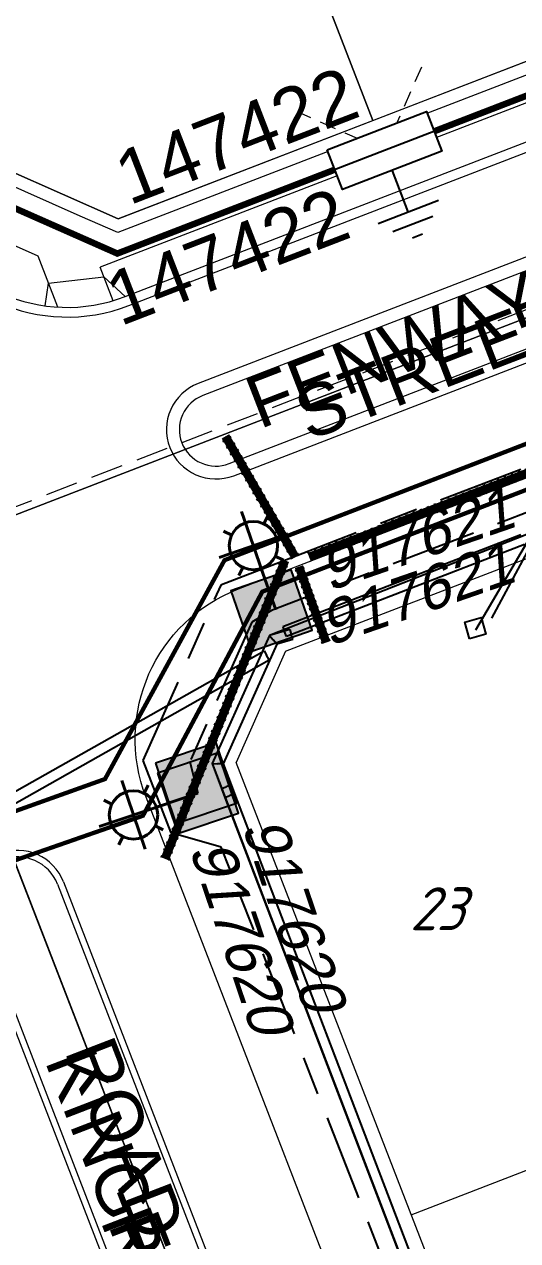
# Model space of a CAD drawing. Header units: metres. Extents: x 310412 to 311596, y 6269899 to 6270937.
# Drawn here: x 310709.8 to 310732.7, y 6270291.7 to 6270348.3 of the extents above; entities that cross this region are included whole.
import ezdxf
from ezdxf.enums import TextEntityAlignment as Align

# ---------------------------------------------------------------- set-up
doc = ezdxf.new("R2010")
doc.units = ezdxf.units.M
for name, pattern in [('Cable Exist UG', [8.2, 4, -1.2, 1.8, -1.2]), ('Dash', [5, 3, -2]), ('DASHED', [0.75, 0.5, -0.25]), ('DOT', [0.25, 0, -0.25]), ('IE Trench LV', [6.5, 5, -1.5])]:
    doc.linetypes.add(name, pattern=pattern)
doc.layers.get('0').update_dxf_attribs({"color": 6})
for name, color, linetype, lineweight, true_color in [('_User D-FOOTPATH', 7, 'Continuous', 0, 0x969696), ('_User D-LIP', 7, 'Continuous', 0, 0x969696), ('_User D-NKL', 7, 'Continuous', 0, 0x969696), ('_User E-KERB', 7, 'Continuous', 0, 0x969696), ('_User E-LIP', 7, 'Continuous', 0, 0x969696), ('_User E-LOT', 7, 'Continuous', 0, 0x969696), ('_User E-PIPE', 7, 'DOT', 0, 0x969696), ('_User E-PIPE-EDGE', 7, 'DOT', 0, 0x969696), ('_User Proposed Development Boundary', 7, 'DASHED', 0, 0x969696), ('_User Stormwater', 7, 'Continuous', 0, 0x969696)]:
    doc.layers.add(name, color=color, linetype=linetype, lineweight=lineweight, true_color=true_color)
for name, color, linetype in [('_User D-LOT-INT', 2, 'Continuous'), ('Duct_SP_EXT', 7, 'Continuous'), ('Equip_SP_SL_EXT', 7, 'Continuous'), ('Mains_LV_EXT', 7, 'Continuous'), ('Mains_LV_NEW_T84', 2, 'Continuous'), ('Mains_LV_New_T94', 2, 'Continuous'), ('Notes', 7, 'Continuous'), ('Notes_HV_MISC', 7, 'Continuous'), ('Notes_LV_MISC', 7, 'Continuous'), ('Notes_SP_MISC', 7, 'Continuous'), ('Services_SP_EXT', 7, 'Continuous'), ('Services_SP_NEW_UG', 2, 'Continuous'), ('SupportsUG_SP_LV_NEW', 2, 'Continuous'), ('SupportsUG_SP_LV_SL_EXT', 7, 'Continuous'), ('Trench_SP_EXT', 7, 'Continuous')]:
    doc.layers.add(name, color=color, linetype=linetype)
for name, color, linetype, plot in [('_User Measure 240 CL', 170, 'Continuous', False), ('_User Measure 240 RL', 174, 'Continuous', False), ('_User Measure 50 CL', 130, 'Continuous', False), ('_User Measure LV VDs', 180, 'Continuous', False)]:
    doc.layers.add(name, color=color, linetype=linetype, plot=plot)
for name, color, linetype, lineweight in [('Cadastre Developer_SP_EXT', 9, 'Continuous', 5), ('Cadastre Developer_SP_NEW', 2, 'Continuous', 5), ('Cadastre Land Parcels_SP_EXT', 9, 'Continuous', 5), ('Cadastre Roads_SP_EXT', 9, 'Continuous', 5), ('Trench_SP_NEW', 7, 'Continuous', 70)]:
    doc.layers.add(name, color=color, linetype=linetype, lineweight=lineweight)
doc.styles.add('COLUMN_LABEL', font='arial.ttf')
doc.styles.add('iecARIAL', font='arial.ttf', dxfattribs={"height": 2})
doc.styles.add('ISOCP ITALIC', font='isocp.shx', dxfattribs={"oblique": 20})
doc.styles.add('POLE_LABEL', font='arial.ttf')
doc.styles.get("Standard").update_dxf_attribs({"font": 'arial.ttf'})
doc.linetypes.add('Cable New UG', pattern='A,7,-0.25,["x",Standard,S=2,R=0,X=0.2,Y=-0.8],-2.1', length=9.35)
doc.linetypes.add('IE Trench HV', pattern='A,7,-0.2,["/",Standard,S=3,R=0,X=0,Y=-1.4],-2.5', length=9.7)

# ---------------------------------------------------------------- blocks, each defined once
blk = doc.blocks.new('COLUMN_EXT')
blk.add_hatch(color=256).paths.add_polyline_path([(-1.485, 1.485), (-1.485, -1.485), (1.485, -1.485), (1.485, 1.485)])
blk.add_lwpolyline([(-1.485, -1.485), (1.485, -1.485), (1.485, 1.485), (-1.485, 1.485)], close=True)
at = {"style": 'COLUMN_LABEL', "oblique": 15, "flags": 8}
blk.add_attdef('ASSET_NUM', text='', height=2, rotation=180, dxfattribs=at).set_placement((2, 2), align=Align.MIDDLE_LEFT)
at = {"flags": 9}
for tag, style, p in [('STRUCTURE_PLANT_NUMBER', 'POLE_LABEL', (1.813, 0.031)), ('STREET_CODE', 'COLUMN_LABEL', (1.813, -0.2))]:
    blk.add_attdef(tag, text='', height=0.2, dxfattribs=dict(at, style=style)).set_placement(p, align=Align.MIDDLE_LEFT)
for tag, p in [('OWNED_BY', (1.813, -0.6)), ('COLUMN_TYPE', (1.813, -0.4)), ('STATE', (1.813, -0.8)), ('USAGE', (1.813, -1)), ('LEGEND', (1.813, -1.2)), ('STREETNAME', (1.813, -1.6)), ('SUBURB', (1.813, -1.8)), ('LOCATION', (1.813, -1.4)), ('NOTES', (1.813, -2))]:
    blk.add_attdef(tag, text='', height=0.2, dxfattribs=at).set_placement(p, align=Align.MIDDLE_LEFT)
at = {"flags": 1}
blk.add_attdef('Z', (1.813, -2.351), '', height=0.2, dxfattribs=at)
blk = doc.blocks.new('SL_LANTERN_EXT')
at = {"lineweight": 40}
for p, q in [((0, 1.968), (0, 6.468)), ((-1.459, 5.676), (-1.061, 5.278)), ((1.458, 5.676), (1.06, 5.278)), ((-2.25, 4.218), (2.25, 4.218)), ((-1.459, 2.759), (-1.061, 3.157)), ((1.458, 2.759), (1.06, 3.157)), ((0, 0), (0, 2.721))]:
    blk.add_line(p, q, dxfattribs=at)
blk.add_circle((0, 4.218), 1.5, dxfattribs=at)
at = {"style": 'iecARIAL', "flags": 9}
blk.add_attdef('ASSET_NUM', (1.5, 1.5), '', height=2.5, dxfattribs=at)
for tag, p, height, flags in [('CONSTRUCTED_VOLTAGE', (0.981, -0.653), 0.2, 9), ('CONTROL_TYPE', (0.981, -0.853), 0.2, 9), ('LNUMBER', (2.181, -3.253), 2.5, 8), ('OPERATING_VOLTAGE', (0.981, -1.653), 0.2, 9), ('LANTERN_PURPOSE', (0.981, -1.053), 0.2, 9), ('LANTERN_TYPE', (0.981, -1.253), 0.2, 9), ('NO_PHASES', (0.981, -1.453), 0.2, 9), ('ORIENTATION', (0.981, -1.853), 0.2, 9), ('OWNED_BY', (0.981, -2.053), 0.2, 9), ('STATE', (0.981, -2.253), 0.2, 9), ('USAGE', (0.981, -2.453), 0.2, 9), ('CEXIST', (0.981, -2.653), 0.2, 9), ('CNEW', (0.981, -2.853), 0.2, 9), ('CNUMBER', (0.981, -3.053), 0.2, 9), ('CREMOVE', (0.981, -3.253), 0.2, 9), ('CREPLACE', (0.981, -3.453), 0.2, 9), ('LKINGHEIGHT', (0.981, -3.653), 0.2, 9), ('LBRACKET', (0.981, -3.853), 0.2, 9), ('LBRACKETVOCAB', (0.981, -4.053), 0.2, 9), ('LCATEGORY', (0.981, -4.253), 0.2, 9), ('LCHARGE1', (0.981, -4.453), 0.2, 9), ('LCHARGE1PERCENT', (0.981, -4.653), 0.2, 9), ('LCHARGE2', (0.981, -4.853), 0.2, 9), ('LCHARGE2PERCENT', (0.981, -5.053), 0.2, 9), ('LCHARGE3', (0.981, -5.253), 0.2, 9), ('LCHARGE3PERCENT', (0.981, -5.453), 0.2, 9), ('LEXIST', (0.981, -5.653), 0.2, 9), ('LLAMP', (0.981, -5.853), 0.2, 9), ('LLAMPVOCAB', (0.981, -6.053), 0.2, 9), ('LMAST', (0.981, -6.253), 0.2, 9), ('LMASTVOCAB', (0.981, -6.453), 0.2, 9), ('LNEW', (0.981, -6.653), 0.2, 9), ('LANTNUMBER', (0.981, -6.853), 0.2, 9), ('LOUTREACH', (0.981, -7.253), 0.2, 9), ('LOUTREACHVOCAB', (0.981, -7.453), 0.2, 9), ('LRATECODE', (0.981, -7.653), 0.2, 9), ('LREMOVE', (0.981, -7.853), 0.2, 9), ('LREPLACE', (0.981, -8.053), 0.2, 9), ('LTYPE', (0.981, -8.253), 0.2, 9), ('LTYPEVOCAB', (0.981, -8.453), 0.2, 9), ('STREETNAME', (0.981, -9.253), 0.2, 9), ('LEGEND', (0.981, -8.653), 0.2, 9), ('LOCATION', (0.981, -8.853), 0.2, 9), ('NOTES', (0.981, -9.053), 0.2, 9), ('SUBURB', (0.981, -9.453), 0.2, 1)]:
    blk.add_attdef(tag, p, '', height=height, dxfattribs=dict(flags=flags))
blk = doc.blocks.new('CCP_EXT')
at = {"flags": 9}
for tag, p in [('OWNED_BY', (0, -1)), ('USAGE', (0, -1.2)), ('STATE', (0, -1.8)), ('LEGEND', (0, -1.4)), ('LIFE_SUPPORT', (0, -1.6)), ('NOTES', (0, -2))]:
    blk.add_attdef(tag, text='', height=0.2, dxfattribs=at).set_placement(p, align=Align.MIDDLE_LEFT)
blk.add_wipeout([(0, 0.566), (0.566, 0), (0, -0.566), (-0.566, 0)])
blk.add_lwpolyline([(-0.566, 0), (0, 0.566), (0.566, 0), (0, -0.566), (-0.566, 0)])
at = {"flags": 1}
blk.add_attdef('Z', (0, 0), '', height=0.2, dxfattribs=at)
at = {"flags": 9}
for tag, p in [('CCP_TYPE', (0, 0)), ('OPERATING_VOLTAGE', (0, -0.6)), ('CONSTRUCTED_VOLTAGE', (0, -0.2)), ('NO_PHASES', (0, -0.4)), ('ORIENTATION', (0, -0.8))]:
    blk.add_attdef(tag, text='', height=0.2, dxfattribs=at).set_placement(p, align=Align.MIDDLE_LEFT)
blk = doc.blocks.new('A$C64462609')
at = {"layer": '_User D-FOOTPATH'}
for points in [[(310738.988, 6270432), (310765.57, 6270363.181), (310763.079, 6270357.554), (310714.108, 6270338.639), (310712.36, 6270339.412)], [(310712.36, 6270339.412), (310708.481, 6270341.13), (310681.87, 6270410.024)], [(310711.318, 6270335.171), (310710.401, 6270337.546), (310706.522, 6270339.263), (310679.537, 6270409.126)], [(310765.179, 6270359.333), (310763.975, 6270356.614), (310713.279, 6270337.032)], [(310713.883, 6270335.469), (310713.279, 6270337.032)]]:
    blk.add_lwpolyline(points, dxfattribs=at)
at = {"layer": '_User D-FOOTPATH', "flags": 128}
for points in [[(310710.721, 6270335.23), (310710.886, 6270336.291), (310713.451, 6270336.588)], [(310714.452, 6270335.663), (310713.451, 6270336.588)]]:
    blk.add_lwpolyline(points, dxfattribs=at)
at = {"layer": '_User D-LIP'}
for points in [[(310677.807, 6270408.469), (310704.333, 6270339.794, 0.414213), (310714.614, 6270335.243), (310764.054, 6270354.34, 0.414214), (310768.605, 6270364.62), (310742.114, 6270433.204)], [(310766.522, 6270347.95, 0.414214), (310763.548, 6270349.266), (310717.839, 6270331.611, 0.414214), (310716.522, 6270328.637, 0.414214)]]:
    blk.add_lwpolyline(points, format="xyb", dxfattribs=at)
at = {"layer": '_User D-LOT-INT', "color": 6, "lineweight": 0, "flags": 128}
for points in [[(310716.032, 6270369.595), (310725.97, 6270343.864)], [(310762.631, 6270358.024), (310714.123, 6270339.288)], [(310714.123, 6270339.288), (310708.951, 6270341.578)]]:
    blk.add_lwpolyline(points, dxfattribs=at)
at = {"layer": '_User D-NKL'}
for points in [[(310678.227, 6270408.632), (310704.753, 6270339.957, 0.414213), (310714.452, 6270335.663), (310763.892, 6270354.759, 0.414214), (310768.186, 6270364.458), (310741.694, 6270433.042)], [(310765.962, 6270347.733, 0.414214), (310763.764, 6270348.707), (310718.055, 6270331.051, 0.414214), (310717.082, 6270328.853, 0.414214)]]:
    blk.add_lwpolyline(points, format="xyb", dxfattribs=at)
at = {"layer": '_User E-KERB', "lineweight": 0}
for p, q in [((310711.303, 6270308.29), (310723.484, 6270276.754)), ((310707.572, 6270306.848), (310719.753, 6270275.313))]:
    blk.add_line(p, q, dxfattribs=at)
at = {"layer": '_User E-KERB'}
for points in [[(310717.082, 6270328.853, 0.414214), (310719.28, 6270327.88), (310764.989, 6270345.535, 0.414214), (310765.962, 6270347.733, 0.414214)], [(310728.427, 6270278.665), (310715.418, 6270312.345, -0.414213), (310719.712, 6270322.043), (310769.152, 6270341.14, -0.414214), (310778.851, 6270336.846), (310791.86, 6270303.166)]]:
    blk.add_lwpolyline(points, format="xyb", dxfattribs=at)
at = {"layer": '_User E-KERB', "lineweight": 0}
blk.add_arc((310709.437, 6270307.569), 2, 21.1195, 201.1195, dxfattribs=at)
at = {"layer": '_User E-LIP'}
for p, q in [((310711.583, 6270308.398), (310723.764, 6270276.862)), ((310707.292, 6270306.74), (310719.473, 6270275.205))]:
    blk.add_line(p, q, dxfattribs=at)
blk.add_lwpolyline([(310716.522, 6270328.637, 0.414214), (310719.496, 6270327.32), (310765.205, 6270344.975, 0.414214), (310766.522, 6270347.95, 0.414214)], format="xyb", dxfattribs=at)
blk.add_arc((310709.437, 6270307.569), 2.3, 21.1195, 201.1195, dxfattribs=at)
at = {"layer": '_User E-LOT', "lineweight": 0}
for p, q in [((310721.906, 6270319.139), (310770.413, 6270337.875)), ((310721.906, 6270319.139), (310719.616, 6270313.966)), ((310727.754, 6270292.898), (310783.724, 6270314.517)), ((310732.625, 6270280.286), (310719.616, 6270313.966))]:
    blk.add_line(p, q, dxfattribs=at)
at = {"layer": '_User Proposed Development Boundary', "color": 11, "linetype": 'DASHED', "lineweight": 15, "ltscale": 3, "true_color": 0xf27172, "flags": 128}
blk.add_lwpolyline([(310671.883, 6270406.182), (310911.145, 6270498.239), (310942.883, 6270416.071), (310703.742, 6270323.701), (310671.883, 6270406.182)], dxfattribs=at)
at = {"layer": 'Cadastre Developer_SP_NEW', "color": 2, "flags": 128}
for points in [[(310725.97, 6270343.864), (310738.377, 6270348.656), (310728.445, 6270374.371), (310716.032, 6270369.595)], [(310716.032, 6270369.595), (310700.445, 6270363.598), (310708.951, 6270341.578), (310714.123, 6270339.288), (310725.97, 6270343.864)]]:
    blk.add_lwpolyline(points, close=True, dxfattribs=at)
blk = doc.blocks.new('PILLAR_NEW')
for tag, height, flags, p in [('ASSET_NUM', 2.5, 8, (2, 4)), ('STREET_CODE', 0.2, 9, (1.5, 2)), ('OWNED_BY', 0.2, 9, (1.5, 1.8)), ('OPERATED_BY', 0.2, 9, (1.5, 1.6))]:
    blk.add_attdef(tag, text='', height=height, dxfattribs=dict(flags=flags)).set_placement(p, align=Align.MIDDLE_LEFT)
blk.add_wipeout([(-2.475, 0.99), (2.475, 0.99), (2.475, -0.99), (-2.475, -0.99)])
at = {"lineweight": -3}
blk.add_lwpolyline([(-2.475, 0.99), (2.475, 0.99), (2.475, -0.99), (-2.475, -0.99)], close=True, dxfattribs=at)
for tag, flags, p in [('STATE', 9, (1.5, 1.2)), ('MAINTAINED_BY', 9, (1.5, 1.4)), ('SUPPORT_TYPE', 9, (1.5, 1)), ('USAGE', 9, (1.5, 0.8)), ('LEGEND', 9, (1.5, 0.6)), ('SUBURB', 9, (1.5, 0.2)), ('STREETNAME', 9, (1.5, 0)), ('PARENT', 9, (1.5, 0.4)), ('Z', 1, (1.5, -0.6)), ('LOCATION', 9, (1.5, -0.2)), ('NOTES', 9, (1.5, -0.4))]:
    blk.add_attdef(tag, text='', height=0.2, dxfattribs=dict(flags=flags)).set_placement(p, align=Align.MIDDLE_LEFT)
blk = doc.blocks.new('A$C76594AEE')
at = {"layer": '_User E-PIPE', "const_width": 0.4, "flags": 128}
for points in [[(310723.003, 6270323.532), (310744.954, 6270331.995)], [(310722.364, 6270323.523), (310719.111, 6270329.152)], [(310716.298, 6270309.474), (310721.886, 6270323.372)]]:
    blk.add_lwpolyline(points, dxfattribs=at)
at = {"layer": '_User E-PIPE', "ltscale": 0.7, "const_width": 0.4, "flags": 128}
blk.add_lwpolyline([(310723.802, 6270319.549), (310722.53, 6270323.083)], dxfattribs=at)
at = {"layer": '_User E-PIPE-EDGE', "flags": 128}
for points in [[(310722.932, 6270323.719), (310744.882, 6270332.182)], [(310723.075, 6270323.346), (310745.026, 6270331.809)], [(310722.537, 6270323.623), (310719.284, 6270329.252)], [(310722.19, 6270323.423), (310718.937, 6270329.052)], [(310716.112, 6270309.549), (310721.701, 6270323.446)], [(310716.483, 6270309.4), (310722.072, 6270323.297)]]:
    blk.add_lwpolyline(points, dxfattribs=at)
at = {"layer": '_User E-PIPE-EDGE', "ltscale": 0.7, "flags": 128}
for points in [[(310723.614, 6270319.482), (310722.342, 6270323.016)], [(310723.99, 6270319.617), (310722.718, 6270323.151)]]:
    blk.add_lwpolyline(points, dxfattribs=at)
blk = doc.blocks.new('Earth')
for p, q in [((0, -1.022), (0, 0)), ((0, -3.066), (0, -1.022)), ((-1.5, -3.066), (1.5, -3.066)), ((-1, -3.666), (1, -3.666)), ((-0.25, -4.266), (0.25, -4.266))]:
    blk.add_line(p, q)

msp = doc.modelspace()

# ---------------------------------------------------------------- block references
at = {"layer": 'Notes'}
msp.add_blockref('A$C64462609', (0, 0), dxfattribs=at)

# ---------------------------------------------------------------- next in the draw order: linework, layer by layer
at = {"layer": 'Cadastre Land Parcels_SP_EXT', "linetype": 'Continuous'}
for points in [[(310703.872, 6270323.381), (310942.799, 6270415.673), (310910.986, 6270498.06), (310671.978, 6270405.97), (310703.872, 6270323.381)], [(310970.766, 6270343.221), (310942.799, 6270415.673), (310703.872, 6270323.381), (310732.657, 6270248.951), (310733.049, 6270247.97), (310827.714, 6270284.55), (310826.608, 6270287.558), (310970.766, 6270343.221)]]:
    msp.add_lwpolyline(points, close=True, dxfattribs=at)
at = {"layer": 'Cadastre Roads_SP_EXT', "linetype": 'Continuous'}
msp.add_lwpolyline([(310729.263, 6270257.727), (310708.738, 6270310.8), (310698.673, 6270305.51), (310708.807, 6270279.278), (310718.942, 6270253.042), (310729.263, 6270257.727)], close=True, dxfattribs=at)
at = {"layer": 'Duct_SP_EXT'}
for p, q in [((310721.777, 6270320.284), (310721.864, 6270320.06)), ((310721.159, 6270319.879), (310718.488, 6270313.914)), ((310722.108, 6270320.154), (310721.159, 6270319.879)), ((310721.159, 6270319.879), (310721.332, 6270319.679)), ((310721.506, 6270319.48), (310721.332, 6270319.679)), ((310722.241, 6270319.693), (310721.506, 6270319.48)), ((310721.95, 6270319.836), (310721.864, 6270320.06)), ((310722.108, 6270320.154), (310722.175, 6270319.923)), ((310722.241, 6270319.693), (310722.175, 6270319.923)), ((310707.097, 6270311.347), (310720.91, 6270319.163)), ((310721.506, 6270319.48), (310719.007, 6270313.899)), ((310720.91, 6270319.163), (310721.029, 6270318.954)), ((310707.333, 6270310.929), (310721.147, 6270318.745)), ((310721.147, 6270318.745), (310721.029, 6270318.954)), ((310718.488, 6270313.914), (310718.928, 6270312.751)), ((310718.488, 6270313.914), (310718.747, 6270313.907)), ((310719.007, 6270313.899), (310718.747, 6270313.907)), ((310719.007, 6270313.899), (310719.377, 6270312.921)), ((310718.928, 6270312.751), (310719.152, 6270312.836)), ((310718.928, 6270312.751), (310719.152, 6270312.836)), ((310719.377, 6270312.921), (310719.152, 6270312.836)), ((310719.377, 6270312.921), (310719.152, 6270312.836)), ((310719.377, 6270312.921), (310719.535, 6270312.503)), ((310718.928, 6270312.751), (310719.086, 6270312.333)), ((310719.086, 6270312.333), (310719.31, 6270312.418)), ((310719.086, 6270312.333), (310719.31, 6270312.418)), ((310719.086, 6270312.333), (310719.086, 6270312.333)), ((310719.086, 6270312.333), (310731.888, 6270278.828)), ((310719.535, 6270312.503), (310719.31, 6270312.418)), ((310719.535, 6270312.503), (310719.31, 6270312.418)), ((310719.535, 6270312.503), (310719.535, 6270312.503)), ((310719.535, 6270312.503), (310732.336, 6270278.999))]:
    msp.add_line(p, q, dxfattribs=at)
at = {"layer": 'Mains_LV_NEW_T84', "color": 170, "linetype": 'Cable New UG', "ltscale": 0.75, "const_width": 0.2, "flags": 128}
msp.add_lwpolyline([(310726.511, 6270342.465), (310736.94, 6270346.493), (310738.086, 6270349.08), (310750.603, 6270353.915), (310751.324, 6270352.049)], dxfattribs=at)
at = {"layer": 'Mains_LV_New_T94', "color": 140, "linetype": 'IE Trench HV', "ltscale": 0.5, "const_width": 0.2, "flags": 128}
msp.add_lwpolyline([(310690.038, 6270386.378), (310707.775, 6270340.458), (310714.084, 6270337.665), (310726.511, 6270342.465)], dxfattribs=at)
at = {"layer": 'Notes_LV_MISC', "linetype": 'Cable Exist UG'}
msp.add_lwpolyline([(310721.25, 6270321.038), (310720.333, 6270320.501), (310717.454, 6270313.998), (310717.834, 6270312.53)], dxfattribs=at)
at = {"layer": 'Services_SP_NEW_UG', "color": 170, "linetype": 'Dash', "lineweight": 15, "ltscale": 0.25}
msp.add_lwpolyline([(310728.228, 6270346.344), (310726.511, 6270342.465), (310722.631, 6270344.182)], dxfattribs=at)
at = {"layer": 'Trench_SP_NEW', "color": 5, "linetype": 'IE Trench LV', "ltscale": 0.5, "const_width": 0.3, "flags": 128}
msp.add_lwpolyline([(310738.917, 6270347.257), (310714.084, 6270337.665), (310707.775, 6270340.458), (310690.038, 6270386.378)], dxfattribs=at)

# ---------------------------------------------------------------- next in the draw order: block references
at = {"layer": 'Equip_SP_SL_EXT', "xscale": 0.75, "yscale": 0.75, "zscale": 0.75}
for p, rotation in [((310721.449, 6270321.071), 19.0934917816293), ((310717.834, 6270312.53), 108.6417920078002)]:
    msp.add_blockref('SL_LANTERN_EXT', p, dxfattribs=dict(at, rotation=rotation))
at = {"layer": 'Notes_LV_MISC', "rotation": 21.1194444766635}
msp.add_blockref('Earth', (310726.511, 6270342.465), dxfattribs=at)
at = {"layer": 'Notes_LV_MISC'}
ref = msp.add_blockref('COLUMN_EXT', (310717.744, 6270312.998), dxfattribs=dict(at, rotation=288.6417919466214))
ref.add_attrib('ASSET_NUM', '917620', dxfattribs={"layer": '0', "height": 2, "rotation": 108.6418, "style": 'COLUMN_LABEL', "oblique": 15, "text_generation_flag": 6}).set_placement((310723.792, 6270302.523), align=Align.MIDDLE_RIGHT)
at = {"layer": 'SupportsUG_SP_LV_SL_EXT'}
ref = msp.add_blockref('COLUMN_EXT', (310721.25, 6270321.038), dxfattribs=dict(at, rotation=19.09349180411798))
ref.add_attrib('ASSET_NUM', '917621', dxfattribs={"layer": '0', "height": 2, "rotation": 199.0935, "style": 'COLUMN_LABEL', "oblique": 15, "text_generation_flag": 6}).set_placement((310732.367, 6270325.908), align=Align.MIDDLE_RIGHT)
ref = msp.add_blockref('COLUMN_EXT', (310717.834, 6270312.53), dxfattribs=dict(at, rotation=288.6417919466214))
ref.add_attrib('ASSET_NUM', '917620', dxfattribs={"layer": '0', "height": 2, "rotation": 108.6418, "style": 'COLUMN_LABEL', "oblique": 15, "text_generation_flag": 6}).set_placement((310721.343, 6270301.467), align=Align.MIDDLE_RIGHT)

# ---------------------------------------------------------------- next in the draw order: texts
at = {"layer": 'Cadastre Developer_SP_EXT', "style": 'ISOCP ITALIC', "oblique": 20}
msp.add_text('23', height=2, dxfattribs=at).set_placement((310727.689, 6270306.15))
at = {"layer": 'Notes_HV_MISC', "color": 7, "insert": (310710.658, 6270300.062), "char_height": 2.4, "attachment_point": 7, "rotation": 291.1225, "line_spacing_factor": 0.6}
msp.add_mtext('{\\fArial|b0|i0|c0|p39;KINGFIELD                             ROAD}', dxfattribs=at)
at = {"layer": 'Notes_LV_MISC', "color": 7, "insert": (310686.74, 6270364.81), "char_height": 2.4, "attachment_point": 7, "rotation": 291.1225, "line_spacing_factor": 0.6}
msp.add_mtext('{\\fArial|b0|i0|c0|p39;KINGFIELD                                                       ROAD}', dxfattribs=at)

# ---------------------------------------------------------------- next in the draw order: block references
at = {"layer": 'Services_SP_EXT', "rotation": 60.60394733740281}
msp.add_blockref('CCP_EXT', (310730.734, 6270320.214), dxfattribs=at)

# ---------------------------------------------------------------- next in the draw order: linework, layer by layer
at = {"layer": '_User Measure LV VDs', "flags": 128}
msp.add_lwpolyline([(310745.456, 6270329.43), (310721.159, 6270319.879), (310718.488, 6270313.914), (310731.888, 6270278.828)], dxfattribs=at)
at = {"layer": 'Duct_SP_EXT'}
for p, q in [((310732.855, 6270324.563), (310721.777, 6270320.284)), ((310733.028, 6270324.115), (310721.95, 6270319.836))]:
    msp.add_line(p, q, dxfattribs=at)
at = {"layer": 'Mains_LV_EXT', "linetype": 'Cable Exist UG'}
msp.add_lwpolyline([(310731.287, 6270278.412), (310718.918, 6270310.019), (310716.588, 6270310.689), (310715.289, 6270314.05), (310718.922, 6270322.254), (310721.467, 6270323.237), (310721.467, 6270323.237), (310743.463, 6270331.728), (310745.367, 6270330.296)], dxfattribs=at)
at = {"layer": 'Notes_HV_MISC', "linetype": 'Cable Exist UG', "const_width": 0.2}
for points in [[(310688.208, 6270301.229), (310688.475, 6270303.317), (310686.438, 6270308.137), (310693.571, 6270310.851), (310699.915, 6270308.321), (310713.51, 6270313.191), (310713.51, 6270313.191), (310719.069, 6270323.383), (310732.482, 6270328.564), (310732.482, 6270328.564), (310770.728, 6270343.338), (310773.208, 6270342.088), (310773.208, 6270342.088), (310779.506, 6270339.302), (310788.28, 6270316.585), (310780.641, 6270313.615), (310789.658, 6270288.968), (310771.197, 6270282.214)], [(310758.658, 6270315.427), (310777.442, 6270322.614), (310779.594, 6270316.988), (310785.139, 6270319.167), (310785.139, 6270319.167), (310777.938, 6270337.808), (310770.492, 6270341.103), (310757.751, 6270336.182), (310756.078, 6270335.535), (310756.078, 6270335.535), (310720.828, 6270321.918), (310715.274, 6270311.482), (310701.683, 6270306.737), (310701.683, 6270306.737), (310706.288, 6270294.125), (310706.986, 6270292.551)]]:
    msp.add_lwpolyline(points, dxfattribs=at)
at = {"layer": 'Notes_LV_MISC', "linetype": 'Cable Exist UG'}
msp.add_lwpolyline([(310745.367, 6270330.296), (310744.911, 6270327.979), (310740.893, 6270326.437), (310738.309, 6270327.587), (310721.25, 6270321.038)], dxfattribs=at)
at = {"layer": 'Services_SP_EXT'}
msp.add_lwpolyline([(310745.438, 6270330.054), (310744.818, 6270328.774), (310744.467, 6270328.906), (310744.467, 6270328.906), (310733.385, 6270324.625), (310730.744, 6270320.128)], dxfattribs=at)
at = {"layer": 'Trench_SP_EXT', "linetype": 'Cable Exist UG'}
msp.add_lwpolyline([(310733.372, 6270324.211), (310731.424, 6270320.559)], dxfattribs=at)

# ---------------------------------------------------------------- next in the draw order: block references
at = {"layer": '_User Stormwater'}
msp.add_blockref('A$C76594AEE', (0, 0), dxfattribs=at)
at = {"layer": 'Notes_LV_MISC'}
ref = msp.add_blockref('COLUMN_EXT', (310721.25, 6270321.038), dxfattribs=dict(at, rotation=19.09349180411798))
ref.add_attrib('ASSET_NUM', '917621', dxfattribs={"layer": '0', "height": 2, "rotation": 199.0935, "style": 'COLUMN_LABEL', "oblique": 15, "text_generation_flag": 6}).set_placement((310732.367, 6270323.352), align=Align.MIDDLE_RIGHT)

# ---------------------------------------------------------------- next in the draw order: texts
at = {"layer": 'Notes_SP_MISC', "color": 7, "insert": (310675.001, 6270310.244), "char_height": 2.4, "attachment_point": 7, "rotation": 21.1266, "line_spacing_factor": 0.6}
msp.add_mtext('{\\fArial|b0|i0|c0|p39;FENWAY                                                                        STREET}', dxfattribs=at)

# ---------------------------------------------------------------- next in the draw order: block references
at = {"layer": 'SupportsUG_SP_LV_NEW'}
ref = msp.add_blockref('PILLAR_NEW', (310726.511, 6270342.465), dxfattribs=dict(at, rotation=21.11949864715676))
ref.add_attrib('ASSET_NUM', '147422', dxfattribs={"layer": '0', "height": 2.5, "rotation": 21.1195}).set_placement((310713.762, 6270335.43), align=Align.MIDDLE_LEFT)

# ---------------------------------------------------------------- next in the draw order: linework, layer by layer
at = {"layer": '_User Measure LV VDs', "flags": 128}
for points in [[(310726.458, 6270342.444), (310726.456, 6270342.443), (310714.084, 6270337.665), (310707.775, 6270340.458), (310690.038, 6270386.378)], [(310751.324, 6270352.049), (310726.466, 6270342.447)]]:
    msp.add_lwpolyline(points, dxfattribs=at)

# ---------------------------------------------------------------- next in the draw order: texts
at = {"layer": 'Notes_HV_MISC', "color": 7, "char_height": 2.4, "attachment_point": 7, "line_spacing_factor": 0.6}
for s, insert, rotation in [('{\\fArial|b0|i0|c0|p39;KINGFIELD                                                                   ROAD}', (310684.38, 6270367.338), 291.1225), ('{\\fArial|b0|i0|c0|p39;FENWAY                                                                  STREET}', (310720.709, 6270329.443), 21.1266), ('{\\fArial|b0|i0|c0|p39;FENWAY                                                                   STREET}', (310651.392, 6270301.238), 21.1266)]:
    msp.add_mtext(s, dxfattribs=dict(at, insert=insert, rotation=rotation))

# ---------------------------------------------------------------- next in the draw order: block references
at = {"layer": 'Notes_LV_MISC'}
ref = msp.add_blockref('PILLAR_NEW', (310726.511, 6270342.465), dxfattribs=dict(at, rotation=21.11949864715676))
ref.add_attrib('ASSET_NUM', '147422', dxfattribs={"layer": '0', "height": 2.5, "rotation": 21.1195}).set_placement((310714.183, 6270341.064), align=Align.MIDDLE_LEFT)

# ---------------------------------------------------------------- next in the draw order: linework, layer by layer
at = {"layer": '_User Measure 240 CL', "color": 152, "true_color": 0x2776bb, "flags": 128}
msp.add_lwpolyline([(310751.324, 6270352.049), (310726.511, 6270342.465)], dxfattribs=at)
at = {"layer": '_User Measure 240 RL', "color": 152, "true_color": 0x2776bb, "flags": 128}
msp.add_lwpolyline([(310751.324, 6270352.049), (310726.511, 6270342.465)], dxfattribs=at)
at = {"layer": '_User Measure 50 CL', "flags": 128}
msp.add_lwpolyline([(310726.511, 6270342.465), (310714.084, 6270337.665), (310707.775, 6270340.458), (310690.038, 6270386.378)], dxfattribs=at)

doc.saveas('drawing.dxf')
